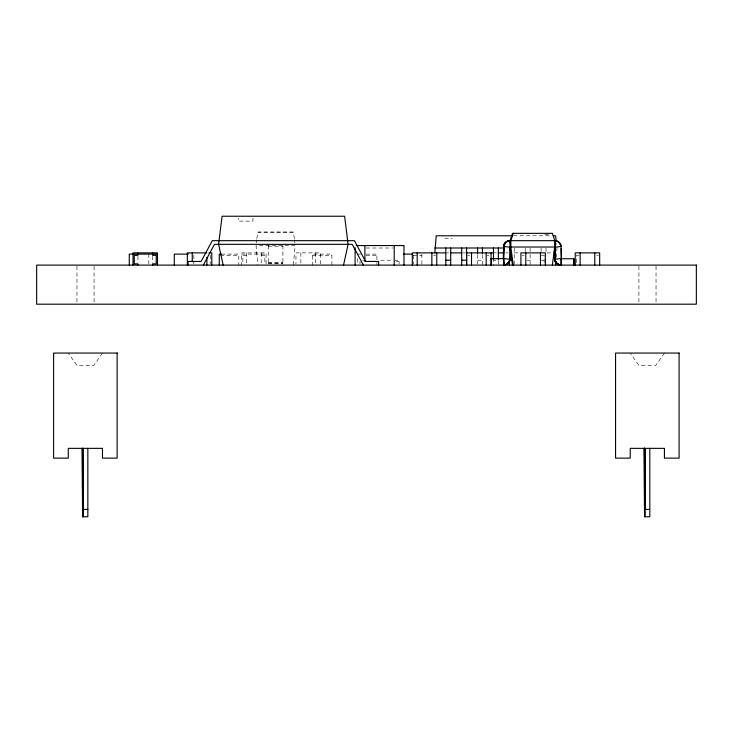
<?xml version="1.0" encoding="UTF-8"?>
<svg xmlns="http://www.w3.org/2000/svg" width="733" height="733" viewBox="0 0 733 733"><rect width="100%" height="100%" fill="white"/><g stroke="black" fill="none" stroke-linecap="round" stroke-linejoin="round"><path stroke-width="0.55" stroke-dasharray="3.67 2.75" d="M293.347 264.86L295.133 245.72L256.037 245.72L257.824 264.86M556.475 257.329L556.979 248.001L556.475 243.558M256.202 242.935L256.687 239.691M256.852 238.601L257.824 232.114L293.347 232.114L294.318 238.601M102.464 353.059L93.916 365.281L76.809 365.281L68.261 353.059M664.437 353.059L655.879 365.281L638.782 365.281L630.224 353.059M544.894 234.56L549.787 234.56M513.521 235.779L551.042 235.779M444.684 238.225L452.261 238.225M268.251 246.169L282.911 246.169M366.106 248.001L392.989 248.001M446.791 252.885L448.743 252.885M462.67 252.885L465.602 252.885M493.456 252.885L496.388 252.885M506.036 252.885L508.235 252.885M514.227 252.885L519.724 252.885M547.084 252.885L554.78 252.885M221.439 254.104L238.811 254.104L238.811 265.099M241.643 254.104L266.079 254.104M357.365 254.104L360.618 254.104M366.051 254.104L376.909 254.104L376.909 265.099M220.349 255.331L238.811 255.331M246.535 255.331L242.87 255.331L242.87 263.88M261.195 255.331L264.86 255.331L264.86 263.88M312.359 255.331L331.902 255.331M366.051 255.331L376.909 255.331M413.201 255.331L421.887 255.331M433.689 255.331L435.521 255.331M467.846 255.331L469.679 255.331M487.088 255.331L488.92 255.331M522.143 255.331L523.976 255.331M541.385 255.331L544.133 255.331L544.133 263.88M579.207 255.331L576.459 255.331L576.459 263.88M596.616 255.331L598.449 255.331M362.597 260.215L363.669 260.215M380.674 260.215L393.08 260.215M394.207 260.215L399.091 260.215L399.091 263.88M477.577 260.215L482.461 260.215M527.174 260.215L530.106 260.215M541.101 260.215L544.033 260.215M396.159 261.434L399.091 261.434M268.251 262.487L282.911 262.487M268.251 263.074L282.911 263.074M268.251 263.394L282.911 263.394M294.483 239.691L294.968 242.935M656.035 266.216L656.035 304.195M638.929 266.216L638.929 304.195M545.984 248.001L545.984 252.445M541.101 248.001L541.101 252.445M530.106 248.001L530.106 265.099M525.222 248.001L525.222 252.445M514.227 248.001L514.227 265.099M498.339 264.127L498.339 260.215L493.456 260.215L493.456 265.099M482.461 254.663L482.461 265.099M477.577 254.663L477.577 264.127M421.887 254.104L421.887 265.099M413.531 255.331L413.531 263.88M360.004 261.434L360.004 263.88M357.365 258.502L357.365 263.999M331.902 265.099L331.902 254.104L312.359 254.104L312.359 265.099M320.394 263.99L320.394 252.885L295.958 252.885L295.958 263.99M315.511 252.885L315.511 263.99M300.851 252.885L300.851 263.99M293.099 232.114L258.062 232.114M282.911 245.473L282.911 265.099M268.251 245.473L268.251 263.898M266.079 263.999L266.079 252.885L241.643 252.885L241.643 265.099M261.195 252.885L261.195 263.99M252.995 218.187L252.995 221.119L238.335 221.119L238.335 218.187M246.535 252.885L246.535 263.99M210.563 255.331L210.563 263.88M193.833 255.203L193.833 263.999M152.583 256.22L152.583 262.881M148.826 254.104L148.826 263.999M137.923 256.22L137.923 262.881M94.071 266.216L94.071 304.195M76.965 266.216L76.965 304.195"/><path stroke-width="1.1" d="M503.287 258.566L503.644 245.555A6.597 6.597 0 0 1 508.308 240.891M503.892 246.444L503.608 258.74L504.139 245.555A6.597 6.597 0 0 1 508.803 240.891M505.248 264.879A6.597 6.597 0 0 0 509.911 260.215L510.516 240.671L508.18 240.891A6.597 6.597 0 0 0 503.516 245.555L503.534 246.444M434.816 252.885L436.208 235.779L512.385 235.779M555.587 265.099L555.971 261.773M552.361 265.099L555.559 240.772L554.936 240.772M343.539 265.099L348.102 244.336L344.62 216.235L222.09 216.235L218.608 244.336L223.171 265.099M513.265 233.341L510.846 240.671L510.846 247.021L513.265 265.099M510.04 240.671L512.514 233.341L552.361 233.341L554.826 240.671L555.202 260.215A6.597 6.597 0 0 0 559.865 264.879M510.305 247.14L510.049 260.215A6.597 6.597 0 0 1 505.376 264.879L503.544 265.099M203.334 265.099L214.476 244.336L352.234 244.336L363.376 265.099M509.811 247.14L512.514 265.099M490.679 258.749L503.718 258.676L504.368 264.998M554.982 247.268L561.221 246.444L561.111 245.555A6.597 6.597 0 0 0 556.439 240.891L554.487 240.671M553.314 235.779L555.587 235.779L556.219 241.331M509.893 240.671L554.826 240.671M509.563 240.772L510.516 247.021M356.201 245.555L403.984 245.555L403.984 265.099M561.093 246.444L561.368 258.63M509.893 247.021L554.799 247.03M510.141 247.268L504.029 246.444M434.816 248.001L503.837 248.001M206.898 252.885L187.355 252.885L187.355 265.099M208.859 252.885L211.791 252.885L211.791 265.099M445.811 252.885L412.312 252.885L412.312 265.099M450.694 252.885L461.689 252.885M493.456 252.885L466.582 252.885L466.628 265.099L466.582 248.001M498.339 252.885L503.837 252.885M132.536 254.104L129.274 254.104L129.274 265.099M133.04 254.104L157.476 254.104M188.399 254.104L174.28 254.104L174.28 265.099M221.439 254.104L219.268 254.104L219.268 265.099M403.434 254.104L412.12 254.104M503.791 258.502L510.031 259.326M561.111 248.634L561.331 258.502L554.46 259.326L554.386 250.558M560.956 258.749L573.948 258.749L573.948 265.099M445.811 260.215L450.694 260.215M461.689 260.215L466.582 260.215M512.266 260.215L509.334 260.215L509.334 265.099M87.841 509.435L83.195 509.435L82.829 448.349M649.805 509.435L645.159 509.435L644.793 448.349M554.111 240.671L556.063 240.891M561.139 258.74L561.579 265.099L559.371 264.879A6.597 6.597 0 0 1 554.707 260.215M561.203 258.502L560.754 264.998L559.242 264.879A6.597 6.597 0 0 1 554.579 260.215L554.46 259.326M554.826 260.215L554.496 248.359M554.863 248.359L555.073 260.215A6.597 6.597 0 0 0 559.737 264.879M554.615 248.359L554.954 260.215A6.597 6.597 0 0 0 559.618 264.879M644.509 448.349L644.673 475.497M644.179 448.349L644.545 516.765L649.805 516.765L649.805 448.349M82.911 509.435L82.82 494.729L82.911 516.765M82.215 448.349L82.582 516.765L87.841 516.765L87.841 448.349M644.921 448.349L645.159 516.765M644.637 448.349L644.673 458.528M644.298 448.349L644.545 509.435M82.948 448.349L83.195 516.765M82.334 448.349L82.582 509.435M599.667 265.099L599.667 252.885L575.231 252.885L575.231 265.099M594.784 252.885L594.784 265.099M580.124 252.885L580.124 265.099M573.701 258.749L573.82 265.099M545.352 265.099L545.352 252.885L520.916 252.885L520.916 265.099M540.468 252.885L540.468 265.099M525.808 252.885L525.808 265.099M503.672 258.749L503.672 265.099M498.339 248.001L498.339 259.546M493.456 248.001L493.456 259.546M491.302 258.749L491.302 265.099M491.064 252.885L491.064 265.099M486.171 252.885L486.171 265.099M482.461 248.001L482.461 253.554M477.577 248.001L477.577 253.554M471.511 252.885L471.511 265.099M461.689 248.001L461.689 265.099M450.694 248.001L450.694 265.099M445.811 248.001L445.811 265.099M436.749 252.885L436.749 265.099M431.856 252.885L431.856 265.099M417.196 252.885L417.196 265.099M394.207 245.555L394.207 265.099M378.64 265.099L378.64 261.434L365.565 261.434L354.424 240.671L212.286 240.671L201.144 261.434L188.06 261.434L188.06 265.099M364.887 245.555L364.887 261.516M355.111 247.727L355.111 265.099M206.898 257.329L206.898 265.099M192.238 252.885L192.238 261.773M157.476 265.099L157.476 252.885L133.04 252.885L133.04 265.099M152.583 252.885L152.583 255.331L156.248 255.331L156.248 263.88L152.583 263.88L152.583 265.099M137.923 252.885L137.923 255.331L134.258 255.331L134.258 263.88L137.923 263.88L137.923 265.099M508.894 261.8A6.597 6.597 0 0 1 507.841 263.165M506.476 264.219A6.597 6.597 0 0 1 504.881 264.879M508.757 261.8A6.597 6.597 0 0 1 507.712 263.165M506.347 264.219A6.597 6.597 0 0 1 504.753 264.879M504.011 245.555A6.597 6.597 0 0 1 508.675 240.891M555.816 240.891A6.597 6.597 0 0 1 557.41 241.551M555.944 240.891A6.597 6.597 0 0 1 557.538 241.551M558.903 242.605A6.597 6.597 0 0 1 560.617 245.555M556.191 240.891A6.597 6.597 0 0 1 560.864 245.555M696.35 265.099L36.65 265.099L36.65 304.195L696.35 304.195L696.35 265.099M117.124 353.059L53.601 353.059L53.601 458.125L68.261 458.125L68.261 448.349L102.464 448.349L102.464 458.125L117.124 458.125L117.124 353.059M679.097 353.059L615.564 353.059L615.564 458.125L630.224 458.125L630.224 448.349L664.437 448.349L664.437 458.125L679.097 458.125L679.097 353.059"/></g></svg>
